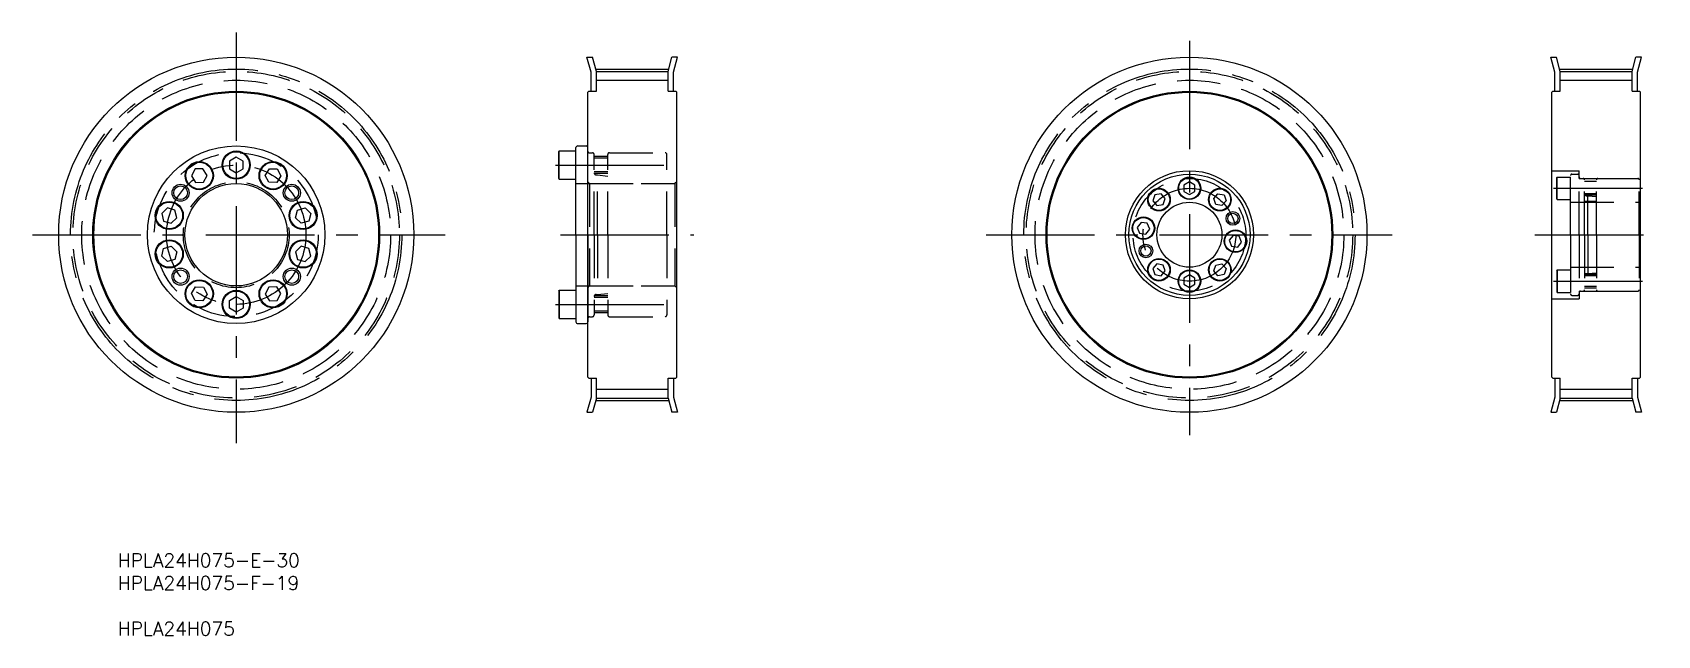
# Model space of a CAD drawing. Extents: x -10 to 466, y -15 to 161.
import ezdxf

# ---------------------------------------------------------------- set-up
doc = ezdxf.new("R2010")
doc.units = 0
doc.linetypes.add('CENTER', pattern=[50.8, 31.75, -6.35, 6.35, -6.35])
doc.linetypes.add('DASHED', pattern=[19.05, 12.7, -6.35])
doc.layers.get('0').update_dxf_attribs({"linetype": 'CONTINUOUS'})
doc.layers.add('CENTER', color=1, linetype='CENTER')
doc.styles.add('MISUMI', font='txt.shx')

# ---------------------------------------------------------------- blocks, each defined once
blk = doc.blocks.new('*U6')
at = {"color": 7, "linetype": 'CONTINUOUS', "style": 'MISUMI'}
for s, p in [('HPLA24H075-E-30', (15.05, 4.8)), ('HPLA24H075-F-19', (15.05, -1.87)), ('HPLA24H075', (15.05, -15.2))]:
    blk.add_text(s, height=4, dxfattribs=at).set_placement(p)

msp = doc.modelspace()

# ---------------------------------------------------------------- linework, layer by layer
at = {"color": 7, "linetype": 'CONTINUOUS'}
for p, q in [((152.48, 154.14), (154.14, 154.14)), ((153.66, 149.76), (152.48, 154.14)), ((155.26, 149.97), (154.14, 154.14)), ((176.26, 149.97), (177.38, 154.14)), ((179.03, 154.14), (177.38, 154.14)), ((177.86, 149.76), (179.03, 154.14)), ((434.8, 154.14), (436.46, 154.14)), ((435.98, 149.76), (434.8, 154.14)), ((437.58, 149.97), (436.46, 154.14)), ((458.58, 149.97), (459.7, 154.14)), ((461.35, 154.14), (459.7, 154.14)), ((460.18, 149.76), (461.35, 154.14)), ((153.66, 144.14), (153.66, 149.76)), ((155.26, 149.97), (176.26, 149.97)), ((155.26, 144.14), (155.26, 149.97)), ((176.26, 144.14), (176.26, 149.97)), ((177.86, 144.14), (177.86, 149.76)), ((435.98, 144.14), (435.98, 149.76)), ((437.58, 149.97), (458.58, 149.97)), ((437.58, 144.14), (437.58, 149.97)), ((458.58, 144.14), (458.58, 149.97)), ((460.18, 144.14), (460.18, 149.76)), ((152.76, 143.84), (153.06, 144.14)), ((152.76, 60.44), (152.76, 143.84)), ((153.06, 144.14), (155.26, 144.14)), ((176.26, 144.14), (178.46, 144.14)), ((178.46, 144.14), (178.76, 143.84)), ((178.76, 60.44), (178.76, 143.84)), ((435.08, 143.84), (435.38, 144.14)), ((435.08, 60.44), (435.08, 143.84)), ((435.38, 144.14), (437.58, 144.14)), ((458.58, 144.14), (460.78, 144.14)), ((460.78, 144.14), (461.08, 143.84)), ((461.08, 60.44), (461.08, 143.84)), ((49.73, 124.85), (47.73, 123.7)), ((51.73, 123.7), (49.73, 124.85)), ((144.26, 126.47), (144.37, 126.67)), ((144.26, 118.62), (144.26, 126.47)), ((144.37, 118.42), (144.37, 126.67)), ((144.37, 126.67), (149.26, 126.67)), ((149.26, 102.14), (149.26, 127.64)), ((149.26, 118.42), (149.26, 126.67)), ((149.26, 120.04), (149.26, 125.04)), ((149.76, 128.14), (152.26, 128.14)), ((152.76, 102.14), (152.76, 127.64)), ((37.69, 121.4), (36.61, 119.36)), ((36.61, 119.36), (37.83, 117.41)), ((40, 121.48), (37.69, 121.4)), ((41.23, 119.53), (40, 121.48)), ((40.14, 117.49), (41.23, 119.53)), ((47.73, 123.7), (47.73, 121.39)), ((47.73, 121.39), (49.73, 120.24)), ((49.73, 120.24), (51.73, 121.39)), ((51.73, 121.39), (51.73, 123.7)), ((58.23, 119.53), (59.45, 121.48)), ((59.31, 117.49), (58.23, 119.53)), ((59.45, 121.48), (61.76, 121.4)), ((62.85, 119.36), (61.62, 117.41)), ((61.76, 121.4), (62.85, 119.36)), ((37.83, 117.41), (40.14, 117.49)), ((61.62, 117.41), (59.31, 117.49)), ((144.26, 118.62), (144.37, 118.42)), ((144.37, 118.42), (149.26, 118.42)), ((149.26, 114.89), (149.26, 114.89)), ((328.94, 117.59), (327.34, 116.67)), ((327.34, 116.67), (327.34, 114.82)), ((327.34, 114.82), (328.94, 113.9)), ((330.54, 116.67), (328.94, 117.59)), ((328.94, 113.9), (330.54, 114.82)), ((329.74, 117.13), (329.74, 117.13)), ((330.14, 116.9), (330.14, 116.9)), ((330.54, 114.82), (330.54, 116.67)), ((29.56, 110.01), (27.9, 108.4)), ((31.78, 109.37), (29.56, 110.01)), ((67.68, 109.37), (69.9, 110.01)), ((69.9, 110.01), (71.56, 108.4)), ((318.81, 113.8), (318.2, 112.06)), ((318.2, 112.06), (319.42, 110.66)), ((320.62, 114.16), (318.81, 113.8)), ((319.42, 110.66), (321.23, 111.01)), ((321.83, 112.76), (320.62, 114.16)), ((321.23, 111.01), (321.83, 112.76)), ((336.05, 112.76), (337.26, 114.16)), ((336.65, 111.01), (336.05, 112.76)), ((338.46, 110.66), (336.65, 111.01)), ((337.26, 114.16), (339.07, 113.8)), ((339.68, 112.06), (338.46, 110.66)), ((339.07, 113.8), (339.68, 112.06)), ((27.9, 108.4), (28.46, 106.16)), ((28.46, 106.16), (30.68, 105.53)), ((30.68, 105.53), (32.34, 107.13)), ((32.34, 107.13), (31.78, 109.37)), ((67.12, 107.13), (67.68, 109.37)), ((68.78, 105.53), (67.12, 107.13)), ((71, 106.16), (68.78, 105.53)), ((71.56, 108.4), (71, 106.16)), ((149.26, 108.52), (149.26, 108.52)), ((314.78, 105.75), (313.64, 104.29)), ((316.61, 105.49), (314.78, 105.75)), ((317.3, 103.78), (316.61, 105.49)), ((149.26, 102.14), (149.26, 76.64)), ((152.76, 102.14), (152.76, 76.64)), ((313.64, 104.29), (314.33, 102.58)), ((314.33, 102.58), (316.16, 102.32)), ((316.16, 102.32), (317.3, 103.78)), ((341.72, 101.96), (340.58, 100.51)), ((340.58, 100.51), (341.27, 98.8)), ((343.55, 101.71), (341.72, 101.96)), ((343.1, 98.54), (344.24, 99.99)), ((344.24, 99.99), (343.55, 101.71)), ((27.9, 95.88), (28.46, 98.13)), ((29.56, 94.28), (27.9, 95.88)), ((28.46, 98.13), (30.68, 98.76)), ((30.68, 98.76), (32.34, 97.16)), ((32.34, 97.16), (31.78, 94.92)), ((68.78, 98.76), (67.12, 97.16)), ((67.12, 97.16), (67.68, 94.92)), ((71, 98.13), (68.78, 98.76)), ((69.9, 94.28), (71.56, 95.88)), ((71.56, 95.88), (71, 98.13)), ((341.27, 98.8), (343.1, 98.54)), ((31.78, 94.92), (29.56, 94.28)), ((67.68, 94.92), (69.9, 94.28)), ((319.42, 93.63), (318.2, 92.23)), ((318.2, 92.23), (318.81, 90.49)), ((318.81, 90.49), (320.62, 90.13)), ((321.23, 93.27), (319.42, 93.63)), ((320.62, 90.13), (321.83, 91.53)), ((321.83, 91.53), (321.23, 93.27)), ((336.05, 91.53), (336.65, 93.27)), ((337.26, 90.13), (336.05, 91.53)), ((336.65, 93.27), (338.46, 93.63)), ((339.07, 90.49), (337.26, 90.13)), ((338.46, 93.63), (339.68, 92.23)), ((339.68, 92.23), (339.07, 90.49)), ((36.61, 84.92), (37.83, 86.88)), ((37.83, 86.88), (40.14, 86.8)), ((40.14, 86.8), (41.23, 84.76)), ((59.31, 86.8), (58.23, 84.76)), ((61.62, 86.88), (59.31, 86.8)), ((62.85, 84.92), (61.62, 86.88)), ((144.26, 85.67), (144.37, 85.87)), ((144.37, 85.87), (144.37, 77.62)), ((144.37, 85.87), (149.26, 85.87)), ((149.26, 85.87), (149.26, 77.62)), ((328.94, 90.39), (327.34, 89.47)), ((327.34, 89.47), (327.34, 87.62)), ((327.34, 87.62), (328.94, 86.7)), ((330.54, 89.47), (328.94, 90.39)), ((328.94, 86.7), (330.54, 87.62)), ((330.54, 87.62), (330.54, 89.47)), ((37.69, 82.89), (36.61, 84.92)), ((40, 82.81), (37.69, 82.89)), ((41.23, 84.76), (40, 82.81)), ((47.73, 82.9), (49.73, 84.05)), ((47.73, 80.59), (47.73, 82.9)), ((49.73, 84.05), (51.73, 82.9)), ((51.73, 82.9), (51.73, 80.59)), ((58.23, 84.76), (59.45, 82.81)), ((59.45, 82.81), (61.76, 82.89)), ((61.76, 82.89), (62.85, 84.92)), ((144.26, 85.67), (144.26, 77.82)), ((149.26, 84.24), (149.26, 79.24)), ((49.73, 79.44), (47.73, 80.59)), ((51.73, 80.59), (49.73, 79.44)), ((144.26, 77.82), (144.37, 77.62)), ((144.37, 77.62), (149.26, 77.62)), ((149.76, 76.14), (152.26, 76.14)), ((152.76, 60.44), (153.06, 60.14)), ((153.06, 60.14), (155.26, 60.14)), ((153.66, 60.14), (153.66, 54.53)), ((155.26, 54.32), (155.26, 60.14)), ((176.26, 54.32), (176.26, 60.14)), ((176.26, 60.14), (178.46, 60.14)), ((177.86, 60.14), (177.86, 54.53)), ((178.46, 60.14), (178.76, 60.44)), ((435.08, 60.44), (435.38, 60.14)), ((435.38, 60.14), (437.58, 60.14)), ((435.98, 60.14), (435.98, 54.53)), ((437.58, 54.32), (437.58, 60.14)), ((458.58, 54.32), (458.58, 60.14)), ((458.58, 60.14), (460.78, 60.14)), ((460.18, 60.14), (460.18, 54.53)), ((460.78, 60.14), (461.08, 60.44)), ((153.66, 54.53), (152.48, 50.14)), ((155.26, 54.32), (154.14, 50.14)), ((155.26, 54.32), (176.26, 54.32)), ((176.26, 54.32), (177.38, 50.14)), ((177.86, 54.53), (179.03, 50.14)), ((435.98, 54.53), (434.8, 50.14)), ((437.58, 54.32), (436.46, 50.14)), ((437.58, 54.32), (458.58, 54.32)), ((458.58, 54.32), (459.7, 50.14)), ((460.18, 54.53), (461.35, 50.14)), ((152.48, 50.14), (154.14, 50.14)), ((179.03, 50.14), (177.38, 50.14)), ((434.8, 50.14), (436.46, 50.14)), ((461.35, 50.14), (459.7, 50.14))]:
    msp.add_line(p, q, dxfattribs=at)
at = {"color": 3, "linetype": 'CONTINUOUS'}
for p, q in [((155.26, 147.38), (176.26, 147.38)), ((437.58, 147.38), (458.58, 147.38)), ((155.26, 56.91), (176.26, 56.91)), ((437.58, 56.91), (458.58, 56.91))]:
    msp.add_line(p, q, dxfattribs=at)
at = {"color": 3, "linetype": 'DASHED'}
for p, q in [((153.17, 126.14), (154.06, 126.14)), ((154.56, 102.14), (154.56, 125.64)), ((158.56, 125.04), (154.56, 125.04)), ((158.56, 124.54), (154.56, 124.54)), ((158.56, 102.14), (158.56, 125.64)), ((159.06, 126.14), (175.36, 126.14)), ((175.86, 102.14), (175.86, 125.64)), ((158.56, 120.54), (154.56, 120.54)), ((158.56, 120.04), (154.56, 120.04)), ((155.16, 119.67), (155.56, 119.67)), ((155.56, 102.14), (155.56, 119.67)), ((155.56, 119.67), (158.56, 119.33)), ((435.08, 120.89), (443.08, 120.89)), ((436.58, 118.88), (436.67, 119.04)), ((436.67, 112.44), (436.67, 119.04)), ((436.67, 119.04), (440.58, 119.04)), ((440.58, 102.14), (440.58, 119.49)), ((440.58, 112.44), (440.58, 119.04)), ((440.98, 119.89), (442.68, 119.89)), ((443.08, 118.64), (443.08, 120.89)), ((443.08, 102.14), (443.08, 119.49)), ((149.26, 117.14), (175.86, 117.14)), ((152.76, 117.64), (153.26, 117.14)), ((153.26, 117.14), (178.26, 117.14)), ((153.26, 117.14), (153.26, 87.14)), ((178.76, 117.64), (178.26, 117.14)), ((178.26, 117.14), (178.26, 87.14)), ((436.58, 112.61), (436.58, 118.88)), ((440.58, 113.74), (440.58, 117.74)), ((443.08, 118.64), (461.08, 118.64)), ((443.49, 118.64), (444.28, 118.64)), ((444.68, 102.14), (444.68, 118.24)), ((448.18, 117.74), (444.68, 117.74)), ((448.18, 102.14), (448.18, 118.24)), ((448.58, 118.64), (460.28, 118.64)), ((460.68, 102.14), (460.68, 118.24)), ((436.58, 112.61), (436.67, 112.44)), ((436.67, 112.44), (440.58, 112.44)), ((440.58, 111.64), (460.68, 111.64)), ((448.18, 114.14), (444.68, 114.14)), ((448.18, 111.84), (444.68, 111.84)), ((448.18, 113.74), (444.83, 113.74)), ((445.28, 113.54), (445.68, 113.54)), ((445.68, 102.14), (445.68, 113.54)), ((445.68, 113.54), (448.18, 113.29)), ((154.56, 102.14), (154.56, 78.64)), ((155.56, 102.14), (155.56, 84.62)), ((158.56, 102.14), (158.56, 78.64)), ((175.86, 102.14), (175.86, 78.64)), ((440.58, 102.14), (440.58, 84.79)), ((443.08, 102.14), (443.08, 84.79)), ((444.68, 102.14), (444.68, 86.04)), ((445.68, 102.14), (445.68, 90.74)), ((448.18, 102.14), (448.18, 86.04)), ((460.68, 102.14), (460.68, 86.04)), ((436.58, 91.68), (436.67, 91.84)), ((436.58, 91.68), (436.58, 85.41)), ((436.67, 91.84), (436.67, 85.24)), ((436.67, 91.84), (440.58, 91.84)), ((440.58, 92.64), (460.68, 92.64)), ((440.58, 91.84), (440.58, 85.24)), ((440.58, 90.54), (440.58, 86.54)), ((448.18, 90.54), (444.83, 90.54)), ((445.28, 90.74), (445.68, 90.74)), ((445.68, 90.74), (448.18, 90.99)), ((149.26, 87.14), (175.86, 87.14)), ((152.76, 86.64), (153.26, 87.14)), ((153.26, 87.14), (178.26, 87.14)), ((178.76, 86.64), (178.26, 87.14)), ((448.18, 90.14), (444.68, 90.14)), ((448.18, 86.94), (444.68, 86.94)), ((448.18, 86.54), (444.68, 86.54)), ((158.56, 84.24), (154.56, 84.24)), ((158.56, 83.74), (154.56, 83.74)), ((155.16, 84.62), (155.56, 84.62)), ((155.56, 84.62), (158.56, 84.96)), ((435.08, 83.39), (443.08, 83.39)), ((436.58, 85.41), (436.67, 85.24)), ((436.67, 85.24), (440.58, 85.24)), ((440.98, 84.39), (442.68, 84.39)), ((443.08, 85.64), (443.08, 83.39)), ((443.08, 85.64), (461.08, 85.64)), ((443.49, 85.64), (444.28, 85.64)), ((448.58, 85.64), (460.28, 85.64)), ((153.17, 78.14), (154.06, 78.14)), ((158.56, 79.74), (154.56, 79.74)), ((158.56, 79.24), (154.56, 79.24)), ((159.06, 78.14), (175.36, 78.14))]:
    msp.add_line(p, q, dxfattribs=at)
at = {"color": 7, "linetype": 'CONTINUOUS'}
for centre, radius in [((49.73, 102.14), 52), ((328.94, 102.14), 52), ((49.73, 102.14), 42), ((49.73, 102.14), 41.7), ((328.94, 102.14), 42), ((328.94, 102.14), 41.7), ((49.73, 102.14), 26), ((49.73, 122.54), 4.12), ((49.73, 122.54), 3.92), ((38.92, 119.44), 4.12), ((38.92, 119.44), 3.92), ((60.54, 119.44), 4.12), ((60.54, 119.44), 3.92), ((328.94, 102.14), 18.75), ((328.94, 102.14), 17.75), ((328.94, 115.74), 3.3), ((33.44, 114.42), 2), ((49.73, 102.14), 15), ((66.02, 114.42), 2), ((320.02, 112.41), 3.3), ((320.02, 112.41), 3.14), ((328.94, 115.74), 3.14), ((337.86, 112.41), 3.3), ((337.86, 112.41), 3.14), ((30.12, 107.77), 4.12), ((30.12, 107.77), 3.92), ((69.34, 107.77), 4.12), ((69.34, 107.77), 3.92), ((328.94, 102.14), 9.5), ((315.47, 104.04), 3.3), ((315.47, 104.04), 3.14), ((341.68, 106.91), 2), ((341.68, 106.91), 1.5), ((30.12, 96.52), 4.12), ((30.12, 96.52), 3.92), ((69.34, 96.52), 4.12), ((69.34, 96.52), 3.92), ((342.41, 100.25), 3.3), ((342.41, 100.25), 3.14), ((316.2, 97.38), 2), ((316.2, 97.38), 1.5), ((33.44, 89.87), 2), ((66.02, 89.87), 2), ((320.02, 91.88), 3.3), ((320.02, 91.88), 3.14), ((328.94, 88.54), 3.3), ((328.94, 88.54), 3.14), ((337.86, 91.88), 3.3), ((337.86, 91.88), 3.14), ((38.92, 84.84), 4.12), ((38.92, 84.84), 3.92), ((49.73, 81.74), 4.12), ((60.54, 84.84), 4.12), ((60.54, 84.84), 3.92), ((49.73, 81.74), 3.92)]:
    msp.add_circle(centre, radius, dxfattribs=at)
at = {"color": 3, "linetype": 'DASHED'}
for centre, radius in [((49.73, 102.14), 47.82), ((328.94, 102.14), 47.82), ((49.73, 102.14), 45.23), ((328.94, 102.14), 45.23), ((49.73, 102.14), 24), ((49.73, 102.14), 15.5), ((328.94, 102.14), 16.5)]:
    msp.add_circle(centre, radius, dxfattribs=at)
at = {"color": 3}
for centre in [(33.44, 114.42), (66.02, 114.42), (33.44, 89.87), (66.02, 89.87)]:
    msp.add_circle(centre, 2.5, dxfattribs=at)
at = {"color": 7, "linetype": 'CONTINUOUS'}
for centre, start, end in [((149.76, 127.64), 90, 180.0009), ((152.26, 127.64), 0, 90), ((149.76, 76.64), 179.9991, 270), ((152.26, 76.64), 270, 0)]:
    msp.add_arc(centre, 0.5, start, end, dxfattribs=at)
at = {"color": 3, "linetype": 'DASHED'}
for centre, radius, start, end in [((153.17, 126.55), 0.41, 180, 270), ((154.06, 125.64), 0.5, 0, 90), ((159.06, 125.64), 0.5, 90, 180), ((175.36, 125.64), 0.5, 0, 90), ((155.16, 120.27), 0.6, 180, 270), ((440.98, 119.49), 0.4, 90, 180), ((442.68, 119.49), 0.4, 0, 90), ((443.49, 119.05), 0.41, 180.001, 270), ((444.28, 118.24), 0.4, 0, 90), ((448.58, 118.24), 0.4, 90, 180), ((460.28, 118.24), 0.4, 0, 90), ((445.28, 114.14), 0.6, 180.0007, 270), ((445.28, 90.14), 0.6, 90, 179.9993), ((444.28, 86.04), 0.4, 270, 0), ((448.58, 86.04), 0.4, 180, 270), ((460.28, 86.04), 0.4, 270, 0), ((155.16, 84.02), 0.6, 90, 180), ((440.98, 84.79), 0.4, 180, 270), ((442.68, 84.79), 0.4, 270, 0), ((443.49, 85.23), 0.41, 90, 179.999), ((153.17, 77.73), 0.41, 90, 180), ((154.06, 78.64), 0.5, 270, 0), ((159.06, 78.64), 0.5, 180, 270), ((175.36, 78.64), 0.5, 270, 0)]:
    msp.add_arc(centre, radius, start, end, dxfattribs=at)
at = {"layer": 'CENTER', "color": 1, "linetype": 'CENTER'}
for p, q in [((49.73, 161.35), (49.73, 41.1)), ((328.94, 158.92), (328.94, 43.49)), ((155.26, 150.65), (176.26, 150.65)), ((437.58, 150.65), (458.58, 150.65)), ((143.26, 122.54), (176.86, 122.54)), ((435.58, 115.74), (461.68, 115.74)), ((-9.93, 102.14), (110.94, 102.14)), ((144.7, 102.14), (183.76, 102.14)), ((269.41, 102.14), (388.28, 102.14)), ((430.16, 102.14), (466.04, 102.14)), ((435.58, 88.54), (461.68, 88.54)), ((143.26, 81.74), (176.86, 81.74)), ((155.26, 53.63), (176.26, 53.63)), ((437.58, 53.63), (458.58, 53.63))]:
    msp.add_line(p, q, dxfattribs=at)
for centre, radius in [((49.73, 102.14), 48.51), ((328.94, 102.14), 48.51), ((49.73, 102.14), 20.4), ((328.94, 102.14), 13.6)]:
    msp.add_circle(centre, radius, dxfattribs=at)

# ---------------------------------------------------------------- block references
at = {"color": 7, "linetype": 'CONTINUOUS'}
msp.add_blockref('*U6', (0, 0), dxfattribs=at)

doc.saveas('drawing.dxf')
